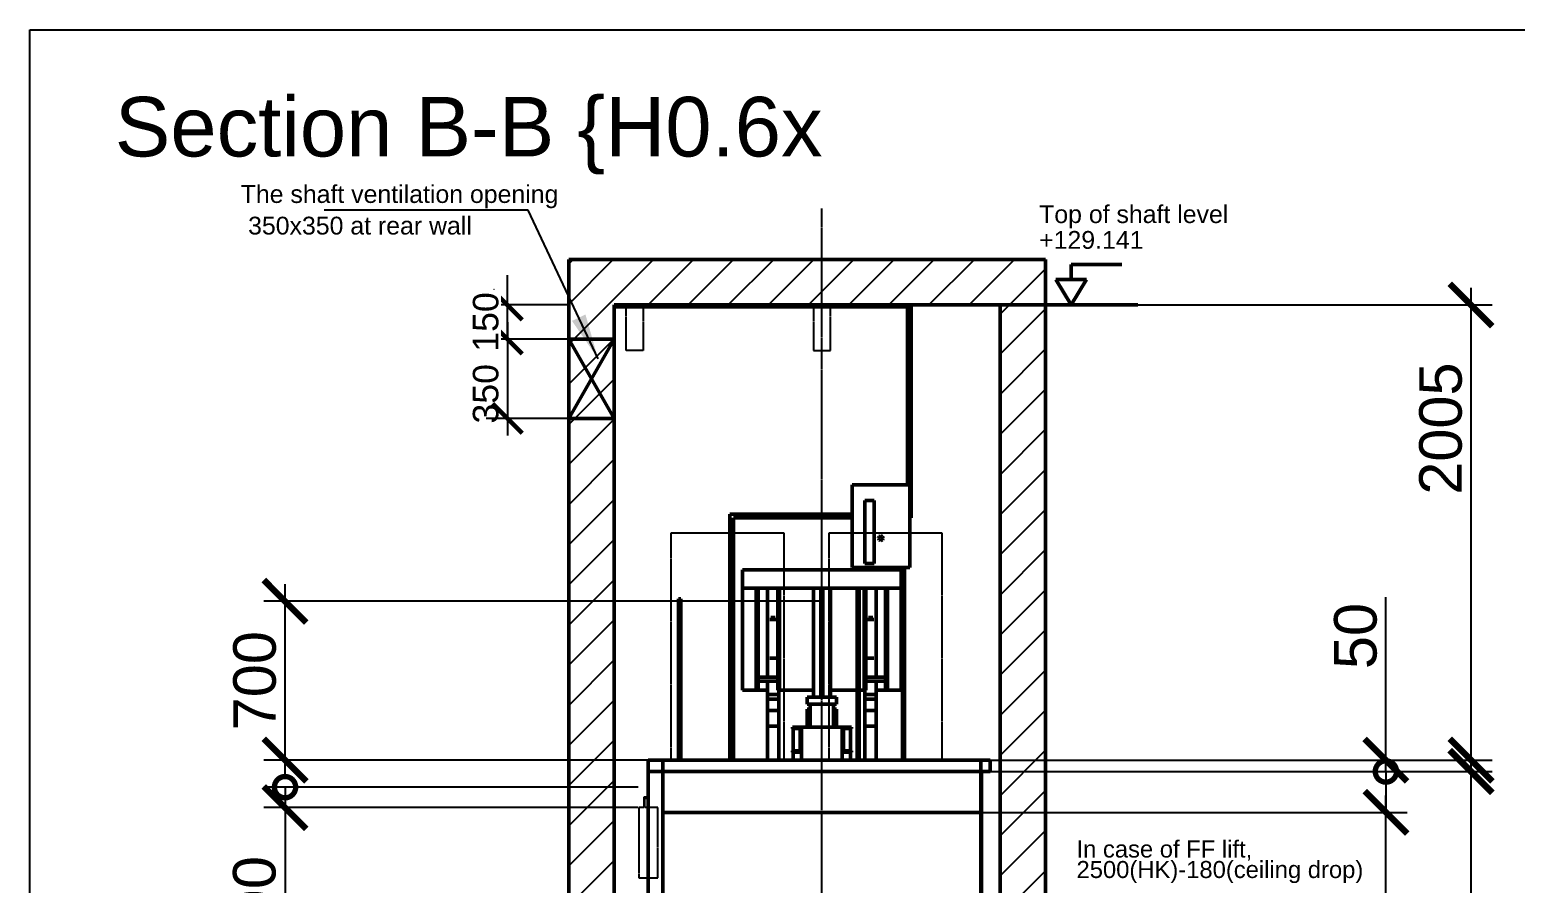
# Model space of a CAD drawing. Header units: millimetres. Extents: x -9546 to 173314, y -46180 to 27253.
# Drawn here: x 62839 to 69384, y 3941 to 7700 of the extents above; entities that cross this region are included whole.
import ezdxf
from ezdxf.enums import TextEntityAlignment as Align

# ---------------------------------------------------------------- set-up
doc = ezdxf.new("R2010")
doc.units = ezdxf.units.MM
doc.linetypes.add('AM_ISO02W050', pattern=[7.5, 6, -1.5])
doc.linetypes.add('AM_ISO08W050', pattern=[18, 12, -1.5, 3, -1.5])
for name, color, linetype, lineweight in [('AM_0', 7, 'Continuous', 50), ('AM_5', 3, 'Continuous', 25), ('AM_8', 1, 'Continuous', 25), ('LDBeams-AM_3', 6, 'AM_ISO02W050', 25), ('LDCar-AM_0', 7, 'Continuous', 50), ('LDCar-AM_3', 6, 'AM_ISO02W050', 25), ('LDCarFrame-AM_0', 7, 'Continuous', 50), ('LDElectricalComponents-AM_0', 7, 'Continuous', 50), ('LDForces-AM_0', 7, 'Continuous', 50), ('LDGovernor-AM_0', 7, 'Continuous', 50), ('LDGuides-AM_0', 7, 'Continuous', 50), ('LDRefugeSpace-AM_3', 6, 'AM_ISO02W050', 25), ('LDShaft-AM_0', 7, 'Continuous', 50), ('LDShaft-AM_5', 3, 'Continuous', 25), ('LDShaft-AM_7', 4, 'AM_ISO08W050', 25)]:
    doc.layers.add(name, color=color, linetype=linetype, lineweight=lineweight)
doc.layers.add('AM_VIEWS', color=1, linetype='Continuous', lineweight=25, plot=False)
doc.styles.add('LD', font='ARIALUNI.ttf')
doc.dimstyles.new('LIFT', dxfattribs={"dimtxt": 2.5, "dimasz": 2.5, "dimexe": 1.25, "dimexo": 0, "dimgap": 0.5, "dimtad": 1, "dimdec": 0, "dimzin": 1, "dimdsep": 46, "dimtxsty": 'LD', "dimblk": 'ARCHTICK', "dimcen": 0, "dimdle": 1, "dimclrd": 3, "dimclre": 3, "dimclrt": 4, "dimadec": 0, "dimazin": 0, "dimtp": 0.1, "dimtm": 0.1, "dimtfac": 0.71, "dimtdec": 0, "dimtix": 1, "dimtmove": 0, "dimatfit": 3, "dimfxl": 1, "dimtolj": 1, "dimarcsym": 0})
doc.dimstyles.new('LIFT$0', dxfattribs={"dimtxt": 2.5, "dimasz": 2.5, "dimexe": 1.25, "dimexo": 0, "dimgap": 0.5, "dimtad": 1, "dimdec": 0, "dimzin": 1, "dimdsep": 46, "dimtxsty": 'LD', "dimblk1": 'ARCHTICK', "dimblk2": 'ARCHTICK', "dimsah": 1, "dimcen": 0, "dimdle": 1, "dimclrd": 3, "dimclre": 3, "dimclrt": 4, "dimadec": 0, "dimazin": 0, "dimtp": 0.1, "dimtm": 0.1, "dimtfac": 0.71, "dimtdec": 0, "dimtix": 1, "dimtmove": 0, "dimatfit": 3, "dimfxl": 1, "dimtolj": 1, "dimarcsym": 0})

# ---------------------------------------------------------------- blocks, each defined once
blk = doc.blocks.new('LD_20260611094835_0000042B')
at = {"layer": 'AM_8'}
for p, q in [((-200, 24018.4), (172.6, 24391)), ((-200, 24195.2), (-4.2, 24391)), ((-200, 24372), (-181, 24391)), ((149.4, 24191), (349.4, 24391)), ((326.1, 24191), (526.1, 24391)), ((502.9, 24191), (702.9, 24391)), ((679.7, 24191), (879.7, 24391)), ((856.5, 24191), (1056.5, 24391)), ((1033.3, 24191), (1233.3, 24391)), ((1210, 24191), (1410, 24391)), ((1386.8, 24191), (1586.8, 24391)), ((1563.6, 24191), (1763.6, 24391)), ((1700, 24150.6), (1900, 24350.6)), ((1700, 23973.9), (1900, 24173.9)), ((-200, 23841.6), (0, 24041.6)), ((1700, 23797.1), (1900, 23997.1)), ((-200, 23664.9), (0, 23864.9)), ((1700, 23620.3), (1900, 23820.3)), ((-200, 23488.1), (0, 23688.1)), ((1700, 23443.5), (1900, 23643.5)), ((-200, 23311.3), (0, 23511.3)), ((1700, 23266.8), (1900, 23466.8)), ((-200, 23134.5), (0, 23334.5)), ((1700, 23090), (1900, 23290)), ((-200, 22957.7), (0, 23157.7)), ((1700, 22913.2), (1900, 23113.2)), ((-200, 22781), (0, 22981)), ((1700, 22736.4), (1900, 22936.4)), ((-200, 22604.2), (0, 22804.2)), ((1700, 22559.7), (1900, 22759.7)), ((-200, 22427.4), (0, 22627.4)), ((1700, 22382.9), (1900, 22582.9)), ((-200, 22250.6), (0, 22450.6)), ((1700, 22206.1), (1900, 22406.1)), ((-200, 22073.9), (0, 22273.9)), ((1700, 22029.3), (1900, 22229.3)), ((-200, 21897.1), (0, 22097.1)), ((1700, 21852.5), (1900, 22052.5)), ((-200, 21720.3), (0, 21920.3)), ((1700, 21675.8), (1900, 21875.8)), ((-153.5, 21590), (0, 21743.5)), ((1700, 21499), (1900, 21699)), ((1700, 21322.2), (1900, 21522.2)), ((1700, 21145.4), (1900, 21345.4)), ((1700, 20968.7), (1900, 21168.7)), ((1700, 20791.9), (1900, 20991.9)), ((1700, 20615.1), (1900, 20815.1)), ((1700, 20438.3), (1900, 20638.3)), ((1700, 20261.6), (1900, 20461.6)), ((1700, 20084.8), (1900, 20284.8)), ((1700, 19908), (1900, 20108)), ((1700, 19731.2), (1900, 19931.2)), ((1700, 19554.4), (1900, 19754.4)), ((1700, 19377.7), (1900, 19577.7)), ((1700, 19200.9), (1900, 19400.9)), ((-700, 19275.8), (-675.8, 19300)), ((-699, 19100), (-499, 19300)), ((-522.2, 19100), (-322.2, 19300)), ((-345.4, 19100), (-145.4, 19300)), ((-200, 19068.7), (0, 19268.7)), ((1700, 19024.1), (1900, 19224.1)), ((-200, 18891.9), (0, 19091.9)), ((1700, 18847.3), (1900, 19047.3)), ((-145.1, 18770), (0, 18915.1)), ((1799.4, 18770), (1900, 18870.6))]:
    blk.add_line(p, q, dxfattribs=at)
blk = doc.blocks.new('LD_20260611094835_0000042C')
at = {"layer": 'LDShaft-AM_0'}
for p, q in [((-80, 24391), (-200, 24391)), ((-200, 24391), (-200, 21590)), ((0, 24391), (-80, 24391)), ((1900, 24391), (0, 24391)), ((1900, 18770), (1900, 24391)), ((0, 21590), (0, 24191)), ((0, 24191), (1700, 24191)), ((1700, 24191), (1700, 18770)), ((-200, 21590), (-200, 21237.5)), ((-200, 21590), (-80, 21590)), ((-80, 21590), (0, 21590)), ((0, 21560), (0, 21590)), ((-200, 21237.5), (-200, 21212.5)), ((-200, 21237.5), (-25, 21237.5)), ((-200, 21212.5), (-200, 19370)), ((-25, 21212.5), (-200, 21212.5)), ((-200, 19300), (-700, 19300)), ((-700, 19300), (-700, 19100)), ((-80, 19300), (-200, 19300)), ((0, 19300), (-80, 19300)), ((0, 18770), (0, 19300)), ((-700, 19100), (-200, 19100)), ((-200, 19100), (-200, 18770)), ((-200, 18770), (-80, 18770)), ((-80, 18770), (0, 18770)), ((1700, 18770), (1900, 18770))]:
    blk.add_line(p, q, dxfattribs=at)
blk = doc.blocks.new('LD_20260611094835_00000430')
at = {"layer": 'LDForces-AM_0'}
for p, q in [((350, 72), (-350, 72)), ((-350, 72), (-350, 0)), ((350, 0), (350, 72)), ((-350, 0), (-350, -8)), ((350, -8), (350, 0)), ((-289, -8), (-350, -8)), ((-350, -8), (-350, -457)), ((-350, -8), (350, -8)), ((-289, -8), (-289, -457)), ((-281, -457), (-281, -8)), ((-240, -8), (-281, -8)), ((-194, -8), (-194, -457)), ((-186, -457), (-186, -8)), ((-37.5, -8), (-186, -8)), ((156, -8), (37.5, -8)), ((186, -8), (164, -8)), ((186, -8), (186, -457)), ((194, -457), (194, -8)), ((281, -8), (240, -8)), ((281, -8), (281, -457)), ((289, -457), (289, -8)), ((350, -8), (289, -8)), ((350, -457), (350, -8)), ((-228.9, -147), (-229.7, -147)), ((-225.6, -147), (-228.9, -147)), ((-220.7, -147), (-225.6, -147)), ((-224.2, -137), (-224.8, -137)), ((-222.1, -137), (-224.2, -137)), ((-218.8, -137), (-222.1, -137)), ((-215, -147), (-220.7, -147)), ((-215, -137), (-218.8, -137)), ((-211.2, -137), (-215, -137)), ((-209.3, -147), (-215, -147)), ((-207.9, -137), (-211.2, -137)), ((-204.4, -147), (-209.3, -147)), ((-205.8, -137), (-207.9, -137)), ((-205.2, -137), (-205.8, -137)), ((-201.1, -147), (-204.4, -147)), ((-200.3, -147), (-201.1, -147)), ((201.1, -147), (200.3, -147)), ((204.4, -147), (201.1, -147)), ((209.3, -147), (204.4, -147)), ((205.8, -137), (205.2, -137)), ((207.9, -137), (205.8, -137)), ((211.2, -137), (207.9, -137)), ((215, -147), (209.3, -147)), ((215, -137), (211.2, -137)), ((218.8, -137), (215, -137)), ((220.7, -147), (215, -147)), ((222.1, -137), (218.8, -137)), ((225.6, -147), (220.7, -147)), ((224.2, -137), (222.1, -137)), ((224.8, -137), (224.2, -137)), ((228.9, -147), (225.6, -147)), ((229.7, -147), (228.9, -147)), ((-229.4, -317), (-228.9, -317)), ((-228.9, -317), (-225.6, -317)), ((-225.6, -317), (-220.7, -317)), ((-220.7, -317), (-215, -317)), ((-215, -317), (-209.3, -317)), ((-209.3, -317), (-204.4, -317)), ((-204.4, -317), (-201.1, -317)), ((-201.1, -317), (-200.6, -317)), ((200.6, -317), (201.1, -317)), ((201.1, -317), (204.4, -317)), ((204.4, -317), (209.3, -317)), ((209.3, -317), (215, -317)), ((215, -317), (220.7, -317)), ((220.7, -317), (225.6, -317)), ((225.6, -317), (228.9, -317)), ((228.9, -317), (229.4, -317)), ((-350, -457), (-289, -457)), ((-289, -457), (-281, -457)), ((-187.5, -400.5), (-282.5, -400.5)), ((-282.5, -400.5), (-282.5, -417.5)), ((-282.5, -417.5), (-187.5, -417.5)), ((-281, -457), (-240, -457)), ((-194, -457), (-186, -457)), ((-187.5, -417.5), (-187.5, -400.5)), ((-186, -457), (-37.5, -457)), ((37.5, -457), (156, -457)), ((164, -457), (186, -457)), ((186, -457), (194, -457)), ((282.5, -400.5), (187.5, -400.5)), ((187.5, -400.5), (187.5, -417.5)), ((187.5, -417.5), (282.5, -417.5)), ((240, -457), (281, -457)), ((281, -457), (289, -457)), ((282.5, -417.5), (282.5, -400.5)), ((289, -457), (350, -457)), ((-190, -477), (-240, -477)), ((-240, -477), (-240, -497)), ((-190, -497), (-240, -497)), ((-240, -497), (-240, -547)), ((-240, -497), (-190, -497)), ((-223.9, -477), (-222.1, -477)), ((-222.1, -477), (-218.8, -477)), ((-218.8, -477), (-215, -477)), ((-215, -477), (-211.2, -477)), ((-211.2, -477), (-207.9, -477)), ((-207.9, -477), (-206.1, -477)), ((-190, -497), (-190, -477)), ((-190, -547), (-190, -497)), ((240, -477), (190, -477)), ((190, -477), (190, -497)), ((190, -497), (240, -497)), ((240, -497), (190, -497)), ((190, -497), (190, -547)), ((206.1, -477), (207.9, -477)), ((207.9, -477), (211.2, -477)), ((211.2, -477), (215, -477)), ((215, -477), (218.8, -477)), ((218.8, -477), (222.1, -477)), ((222.1, -477), (223.9, -477)), ((240, -497), (240, -477)), ((240, -547), (240, -497)), ((-190, -547), (-240, -547)), ((-240, -547), (-240, -617)), ((-240, -547), (-190, -547)), ((-190, -617), (-190, -547)), ((240, -547), (190, -547)), ((190, -547), (190, -617)), ((190, -547), (240, -547)), ((240, -617), (240, -547)), ((-240, -617), (-190, -617)), ((190, -617), (240, -617))]:
    blk.add_line(p, q, dxfattribs=at)
blk = doc.blocks.new('LD_20260611094835_00000437')
at = {"layer": 'AM_0'}
for p, q in [((-621, 22296), (-631, 22296)), ((-631, 22296), (-631, 21586)), ((-621, 21586), (-621, 22296)), ((-631, 18907), (-631, 18170)), ((-621, 18170), (-621, 18907))]:
    blk.add_line(p, q, dxfattribs=at)
blk = doc.blocks.new('LD_20260611094835_00000438')
at = {"layer": 'LDShaft-AM_7'}
blk.add_line((0, -1091), (0, 4980), dxfattribs=at)
blk = doc.blocks.new('LD_20260611094835_0000043A')
at = {"layer": 'LDElectricalComponents-AM_0'}
for p, q in [((384, 23791), (-909, 23791)), ((-909, 23783), (384, 23783)), ((400, 23791), (384, 23791)), ((384, 23783), (384, 22999)), ((384, 23783), (400, 23783)), ((400, 23783), (400, 23791)), ((400, 22870), (400, 23783)), ((139, 22870), (-400, 22870)), ((-400, 22870), (-400, 22854)), ((-400, 22854), (-400, 21786)), ((-384, 22854), (139, 22854)), ((-384, 21786), (-384, 22854)), ((393, 22854), (400, 22854)), ((400, 22854), (400, 22870)), ((-400, 19107), (-400, 18370)), ((-384, 18370), (-384, 19107))]:
    blk.add_line(p, q, dxfattribs=at)
blk = doc.blocks.new('LD_20260611094835_0000043B')
at = {"layer": 'LDCar-AM_0'}
for p, q in [((-765.5, 2500), (-765.5, 4)), ((-700, 2500), (-765.5, 2500)), ((700, 2550), (-700, 2550)), ((-700, 2550), (-700, 2500)), ((700, 2500), (-700, 2500)), ((-700, 4), (-700, 2500)), ((-700, 2500), (700, 2500)), ((700, 2500), (700, 2550)), ((700, 2401), (700, 2500)), ((703, 2500), (700, 2500)), ((700, 2500), (700, 4)), ((703, 4), (703, 2500)), ((700, 4), (700, 2399)), ((-701.5, 4), (-766.5, 4)), ((-766.5, 4), (-766.5, 0)), ((-766.5, 0), (-701.5, 0)), ((-765.5, 4), (-700, 4)), ((700, 4), (-701.5, 4)), ((-701.5, 0), (701.5, 0)), ((-700, 4), (700, 4)), ((701.5, 4), (703, 4)), ((701.5, 0), (701.5, 4))]:
    blk.add_line(p, q, dxfattribs=at)
blk = doc.blocks.new('LD_20260611094835_0000043C')
at = {"layer": 'LDForces-AM_0'}
for p, q in [((675, 22944), (675, 22551.5)), ((1155, 22551.5), (1155, 22944)), ((675, 22534.5), (675, 22475)), ((1155, 22475), (1155, 22534.5)), ((725, 22475), (725, 22495)), ((1105, 22495), (1105, 22475)), ((675, 22335), (675, 22186)), ((725, 22186), (725, 22335)), ((1105, 22335), (1105, 22186)), ((1155, 22186), (1155, 22335)), ((675, 19507), (675, 19388)), ((725, 19388), (725, 19507)), ((1105, 19507), (1105, 19388)), ((1155, 19388), (1155, 19507)), ((677.5, 19217.5), (675, 19215.5)), ((675, 19215.5), (675, 19213)), ((675, 19213), (725, 19213)), ((680, 19215.5), (677.5, 19217.5)), ((682.5, 19217.5), (680, 19215.5)), ((685, 19215.5), (682.5, 19217.5)), ((687.5, 19217.5), (685, 19215.5)), ((690, 19215.5), (687.5, 19217.5)), ((692.5, 19217.5), (690, 19215.5)), ((695, 19215.5), (692.5, 19217.5)), ((697.5, 19217.5), (695, 19215.5)), ((700, 19215.5), (697.5, 19217.5)), ((702.5, 19217.5), (700, 19215.5)), ((705, 19215.5), (702.5, 19217.5)), ((707.5, 19217.5), (705, 19215.5)), ((710, 19215.5), (707.5, 19217.5)), ((712.5, 19217.5), (710, 19215.5)), ((715, 19215.5), (712.5, 19217.5)), ((717.5, 19217.5), (715, 19215.5)), ((720, 19215.5), (717.5, 19217.5)), ((722.5, 19217.5), (720, 19215.5)), ((725, 19215.5), (722.5, 19217.5)), ((725, 19213), (725, 19215.5)), ((1107.5, 19217.5), (1105, 19215.5)), ((1105, 19215.5), (1105, 19213)), ((1105, 19213), (1155, 19213)), ((1110, 19215.5), (1107.5, 19217.5)), ((1112.5, 19217.5), (1110, 19215.5)), ((1115, 19215.5), (1112.5, 19217.5)), ((1117.5, 19217.5), (1115, 19215.5)), ((1120, 19215.5), (1117.5, 19217.5)), ((1122.5, 19217.5), (1120, 19215.5)), ((1125, 19215.5), (1122.5, 19217.5)), ((1127.5, 19217.5), (1125, 19215.5)), ((1130, 19215.5), (1127.5, 19217.5)), ((1132.5, 19217.5), (1130, 19215.5)), ((1135, 19215.5), (1132.5, 19217.5)), ((1137.5, 19217.5), (1135, 19215.5)), ((1140, 19215.5), (1137.5, 19217.5)), ((1142.5, 19217.5), (1140, 19215.5)), ((1145, 19215.5), (1142.5, 19217.5)), ((1147.5, 19217.5), (1145, 19215.5)), ((1150, 19215.5), (1147.5, 19217.5)), ((1152.5, 19217.5), (1150, 19215.5)), ((1155, 19215.5), (1152.5, 19217.5)), ((1155, 19213), (1155, 19215.5))]:
    blk.add_line(p, q, dxfattribs=at)
blk = doc.blocks.new('LD_20260611094835_0000043D')
at = {"layer": 'LDCarFrame-AM_0'}
for p, q in [((-90, 2824), (-130, 2824)), ((-130, 2824), (-130, 2818)), ((-130, 2818), (-96, 2818)), ((-126, 2818), (-126, 2720)), ((-96, 2818), (-96, 2720)), ((-50, 2824), (-90, 2824)), ((-90, 2824), (-90, 2679)), ((-90, 2714), (-90, 2824)), ((50, 2824), (-50, 2824)), ((90, 2824), (50, 2824)), ((90, 2679), (90, 2824)), ((90, 2824), (90, 2714)), ((130, 2824), (90, 2824)), ((96, 2720), (96, 2818)), ((96, 2818), (130, 2818)), ((126, 2720), (126, 2818)), ((130, 2818), (130, 2824)), ((-96, 2720), (-130, 2720)), ((-130, 2720), (-130, 2714)), ((-130, 2714), (-90, 2714)), ((-126, 2714), (-126, 2679)), ((-90, 2679), (-90, 2714)), ((90, 2714), (90, 2679)), ((90, 2714), (130, 2714)), ((130, 2720), (96, 2720)), ((126, 2679), (126, 2714)), ((130, 2714), (130, 2720)), ((-126, 0), (-126, -197)), ((-90, 0), (-90, -197)), ((-90, -197), (-90, 0)), ((90, -197), (90, 0)), ((90, 0), (90, -197)), ((126, -197), (126, 0)), ((-50, -197), (-50, -162)), ((-50, -162), (50, -162)), ((50, -162), (50, -197)), ((200, -197), (-200, -197)), ((-200, -197), (-200, -217)), ((-200, -217), (200, -217)), ((-126, -217), (-126, -287)), ((-90, -217), (-90, -287)), ((-90, -287), (-90, -217)), ((-50, -287), (-50, -217)), ((50, -217), (50, -287)), ((90, -287), (90, -217)), ((90, -217), (90, -287)), ((126, -287), (126, -217)), ((200, -217), (200, -197)), ((140, -287), (-140, -287)), ((-140, -287), (-140, -302)), ((-140, -302), (140, -302)), ((-120, -302), (-130, -302)), ((-130, -302), (-130, -489)), ((-120, -479), (-120, -302)), ((130, -302), (120, -302)), ((120, -302), (120, -479)), ((130, -489), (130, -302)), ((140, -302), (140, -287)), ((-130, -489), (130, -489)), ((120, -479), (-120, -479))]:
    blk.add_line(p, q, dxfattribs=at)
blk = doc.blocks.new('LD_20260611094835_00000441')
at = {"layer": 'LDCarFrame-AM_0'}
for p, q in [((65, 132), (-65, 132)), ((-65, 132), (-65, 102)), ((65, 102), (65, 132)), ((-65, 102), (65, 102)), ((-60, 80), (-65, 80)), ((-65, 80), (-65, 0)), ((-52, 80), (-60, 80)), ((-60, 80), (-60, 0)), ((-60, 0), (-60, 80)), ((-52, 102), (-52, 0)), ((52, 102), (-52, 102)), ((52, 0), (52, 102)), ((60, 80), (52, 80)), ((60, 0), (60, 80)), ((60, 80), (60, 0)), ((65, 80), (60, 80)), ((65, 0), (65, 80)), ((-65, 0), (-60, 0)), ((-60, 0), (-52, 0)), ((-52, 0), (52, 0)), ((52, 0), (60, 0)), ((60, 0), (65, 0))]:
    blk.add_line(p, q, dxfattribs=at)
blk = doc.blocks.new('LD_20260611094835_00000442')
at = {"layer": 'LDGovernor-AM_0'}
for p, q in [((-127, 235), (-127, -130)), ((127, 235), (-127, 235)), ((127, -130), (127, 235)), ((-30, 166), (-70, 166)), ((-70, 166), (-70, -112)), ((-30, -112), (-30, 166)), ((-9.2, 3.8), (-10, 0)), ((-10, 0), (-9.2, -3.8)), ((-7.1, 7.1), (-9.2, 3.8)), ((-3.8, 9.2), (-7.1, 7.1)), ((0, 10), (-3.8, 9.2)), ((3.8, 9.2), (0, 10)), ((7.1, 7.1), (3.8, 9.2)), ((9.2, 3.8), (7.1, 7.1)), ((10, 0), (9.2, 3.8)), ((9.2, -3.8), (10, 0)), ((-9.2, -3.8), (-7.1, -7.1)), ((-7.1, -7.1), (-3.8, -9.2)), ((-3.8, -9.2), (0, -10)), ((0, -10), (3.8, -9.2)), ((3.8, -9.2), (7.1, -7.1)), ((7.1, -7.1), (9.2, -3.8)), ((-127, -130), (127, -130)), ((-70, -112), (-30, -112)), ((70, -130), (-50, -130)), ((-50, -130), (-50, -138)), ((70, -138), (70, -130)), ((-50, -138), (70, -138))]:
    blk.add_line(p, q, dxfattribs=at)
blk = doc.blocks.new('LD_20260611094835_00000443')
at = {"layer": 'LDForces-AM_0'}
for p, q in [((1071, 23034), (1071, 23024)), ((1071.3, 23034), (1071.3, 23024)), ((1071.3, 23024), (1071.3, 23034)), ((1072.2, 23034), (1072.2, 23024)), ((1072.2, 23024), (1072.2, 23034)), ((1073.5, 23034), (1073.5, 23024)), ((1073.5, 23024), (1073.5, 23034)), ((1075, 23034), (1075, 23024)), ((1075, 23024), (1075, 23034)), ((1076.5, 23034), (1076.5, 23024)), ((1076.5, 23024), (1076.5, 23034)), ((1077.8, 23034), (1077.8, 23024)), ((1077.8, 23024), (1077.8, 23034)), ((1078.7, 23034), (1078.7, 23024)), ((1078.7, 23024), (1078.7, 23034)), ((1079, 23024), (1079, 23034)), ((1271, 23034), (1271, 22186)), ((1271.3, 23034), (1271.3, 22186)), ((1271.3, 22186), (1271.3, 23034)), ((1272.2, 23034), (1272.2, 22186)), ((1272.2, 22186), (1272.2, 23034)), ((1273.5, 23034), (1273.5, 22186)), ((1273.5, 22186), (1273.5, 23034)), ((1275, 23034), (1275, 22186)), ((1275, 22186), (1275, 23034)), ((1276.5, 23034), (1276.5, 22186)), ((1276.5, 22186), (1276.5, 23034)), ((1277.8, 23034), (1277.8, 22186)), ((1277.8, 22186), (1277.8, 23034)), ((1278.7, 23034), (1278.7, 22186)), ((1278.7, 22186), (1278.7, 23034)), ((1279, 22186), (1279, 23034)), ((1071, 22944), (1071, 22186)), ((1071.3, 22944), (1071.3, 22186)), ((1071.3, 22186), (1071.3, 22944)), ((1072.2, 22944), (1072.2, 22186)), ((1072.2, 22186), (1072.2, 22944)), ((1073.5, 22944), (1073.5, 22186)), ((1073.5, 22186), (1073.5, 22944)), ((1075, 22944), (1075, 22186)), ((1075, 22186), (1075, 22944)), ((1076.5, 22944), (1076.5, 22186)), ((1076.5, 22186), (1076.5, 22944)), ((1077.8, 22944), (1077.8, 22186)), ((1077.8, 22186), (1077.8, 22944)), ((1078.7, 22944), (1078.7, 22186)), ((1078.7, 22186), (1078.7, 22944)), ((1079, 22186), (1079, 22944)), ((1071, 19507), (1071, 19310)), ((1071.3, 19507), (1071.3, 19310)), ((1071.3, 19310), (1071.3, 19507)), ((1072.2, 19507), (1072.2, 19310)), ((1072.2, 19310), (1072.2, 19507)), ((1073.5, 19507), (1073.5, 19310)), ((1073.5, 19310), (1073.5, 19507)), ((1075, 19507), (1075, 19310)), ((1075, 19310), (1075, 19507)), ((1076.5, 19507), (1076.5, 19310)), ((1076.5, 19310), (1076.5, 19507)), ((1077.8, 19507), (1077.8, 19310)), ((1077.8, 19310), (1077.8, 19507)), ((1078.7, 19507), (1078.7, 19310)), ((1078.7, 19310), (1078.7, 19507)), ((1079, 19310), (1079, 19507)), ((1271, 19507), (1271, 18770)), ((1271.3, 19507), (1271.3, 18770)), ((1271.3, 18770), (1271.3, 19507)), ((1272.2, 19507), (1272.2, 18770)), ((1272.2, 18770), (1272.2, 19507)), ((1273.5, 19507), (1273.5, 18770)), ((1273.5, 18770), (1273.5, 19507)), ((1275, 19507), (1275, 18770)), ((1275, 18770), (1275, 19507)), ((1276.5, 19507), (1276.5, 18770)), ((1276.5, 18770), (1276.5, 19507)), ((1277.8, 19507), (1277.8, 18770)), ((1277.8, 18770), (1277.8, 19507)), ((1278.7, 19507), (1278.7, 18770)), ((1278.7, 18770), (1278.7, 19507)), ((1279, 18770), (1279, 19507)), ((1071, 19290), (1071, 18770)), ((1071.3, 19290), (1071.3, 18770)), ((1071.3, 18770), (1071.3, 19290)), ((1072.2, 19290), (1072.2, 18770)), ((1072.2, 18770), (1072.2, 19290)), ((1073.5, 19290), (1073.5, 18770)), ((1073.5, 18770), (1073.5, 19290)), ((1075, 19290), (1075, 18770)), ((1075, 18770), (1075, 19290)), ((1076.5, 19290), (1076.5, 18770)), ((1076.5, 18770), (1076.5, 19290)), ((1077.8, 19290), (1077.8, 18770)), ((1077.8, 18770), (1077.8, 19290)), ((1078.7, 19290), (1078.7, 18770)), ((1078.7, 18770), (1078.7, 19290)), ((1079, 18770), (1079, 19290))]:
    blk.add_line(p, q, dxfattribs=at)
blk = doc.blocks.new('LD_20260611094835_00000444')
at = {"layer": 'LDBeams-AM_3'}
for p, q in [((-34.6, 200), (-37.5, 200)), ((-37.5, 200), (-37.5, 0)), ((-26.5, 200), (-34.6, 200)), ((-14.4, 200), (-26.5, 200)), ((0, 200), (-14.4, 200)), ((14.4, 200), (0, 200)), ((26.5, 200), (14.4, 200)), ((34.6, 200), (26.5, 200)), ((37.5, 200), (34.6, 200)), ((37.5, 0), (37.5, 200)), ((-37.5, 0), (-34.6, 0)), ((-34.6, 0), (-26.5, 0)), ((-26.5, 0), (-14.4, 0)), ((-14.4, 0), (0, 0)), ((0, 0), (14.4, 0)), ((14.4, 0), (26.5, 0)), ((26.5, 0), (34.6, 0)), ((34.6, 0), (37.5, 0))]:
    blk.add_line(p, q, dxfattribs=at)
blk = doc.blocks.new('LD_20260611094835_00000448')
at = {"layer": 'LDBeams-AM_3'}
for p, q in [((-34.6, 200), (-37.5, 200)), ((-37.5, 200), (-37.5, 0)), ((-26.5, 200), (-34.6, 200)), ((-14.4, 200), (-26.5, 200)), ((0, 200), (-14.4, 200)), ((14.4, 200), (0, 200)), ((26.5, 200), (14.4, 200)), ((34.6, 200), (26.5, 200)), ((37.5, 200), (34.6, 200)), ((37.5, 0), (37.5, 200)), ((-37.5, 0), (-34.6, 0)), ((-34.6, 0), (-26.5, 0)), ((-26.5, 0), (-14.4, 0)), ((-14.4, 0), (0, 0)), ((0, 0), (14.4, 0)), ((14.4, 0), (26.5, 0)), ((26.5, 0), (34.6, 0)), ((34.6, 0), (37.5, 0))]:
    blk.add_line(p, q, dxfattribs=at)
blk = doc.blocks.new('LD_20260611094835_00000449')
at = {"layer": 'LDGuides-AM_0'}
for p, q in [((-37.5, 528), (-37.5, 47)), ((-5, 528), (-5, 47)), ((-5, 47), (-5, 528)), ((5, 47), (5, 528)), ((5, 528), (5, 47)), ((37.5, 47), (37.5, 528))]:
    blk.add_line(p, q, dxfattribs=at)
blk = doc.blocks.new('LD_20260611094836_00000001')
at = {"layer": 'LDCarFrame-AM_0'}
for p, q in [((741, 2679), (-765, 2679)), ((-765, 2679), (-765, 2629)), ((-765, 2629), (741, 2629)), ((741, 2629), (741, 2679)), ((-700, 2530), (-700, 2528)), ((700, 2528), (700, 2530)), ((741, 129), (-765, 129)), ((-765, 129), (-765, 95)), ((-765, 95), (-765, 15)), ((741, 95), (741, 129)), ((741, 15), (741, 95)), ((-765, 15), (-765, 0)), ((-765, 0), (741, 0)), ((741, 0), (741, 15))]:
    blk.add_line(p, q, dxfattribs=at)
blk = doc.blocks.new('LD_20260611094836_00000002')
at = {"layer": 'LDRefugeSpace-AM_3'}
for p, q in [((250, 500), (-250, 500)), ((-250, 500), (-250, -500)), ((250, -500), (250, 500)), ((-250, -500), (250, -500))]:
    blk.add_line(p, q, dxfattribs=at)
blk = doc.blocks.new('LD_20260611094836_00000003')
at = {"layer": 'LDRefugeSpace-AM_3'}
for p, q in [((250, 500), (-250, 500)), ((-250, 500), (-250, -500)), ((250, -500), (250, 500)), ((-250, -500), (250, -500))]:
    blk.add_line(p, q, dxfattribs=at)
blk = doc.blocks.new('LD_20260611094836_00000005')
at = {"layer": 'LDCar-AM_3'}
for p, q in [((25.5, 2386.3), (25.5, 2341)), ((45.5, 2386.3), (25.5, 2386.3)), ((29.5, 2341), (29.5, 2382.3)), ((29.5, 2382.3), (45.5, 2382.3)), ((45.5, 2382.3), (45.5, 2386.3)), ((25.5, 2341), (4, 2341)), ((4, 2341), (4, 2031)), ((87.4, 2341), (29.5, 2341)), ((87.4, 2031), (87.4, 2341)), ((4, 2031), (87.4, 2031))]:
    blk.add_line(p, q, dxfattribs=at)
blk = doc.blocks.new('_DotSmall')
at = {"color": 0, "linetype": 'ByBlock', "const_width": 0.5}
blk.add_lwpolyline([(-0.0625, 0, 1), (0.0625, 0, 1)], format="xyb", close=True, dxfattribs=at)
blk = doc.blocks.new('_ArchTick')
at = {"color": 0, "linetype": 'ByBlock', "const_width": 0.15}
blk.add_lwpolyline([(-0.5, -0.5), (0.5, 0.5)], dxfattribs=at)
blk = doc.blocks.new('*D3374')
at = {"layer": 'AM_5', "color": 3, "lineweight": -2, "transparency": 16777216}
for p, q in [((65518.8, 4363.9), (63870.1, 4363.9)), ((63963.8, 4363.9), (63963.8, 4198.9)), ((65518.8, 4273.9), (63870.1, 4273.9)), ((63963.8, 4273.9), (63963.8, 3066.5))]:
    blk.add_line(p, q, dxfattribs=at)
at = {"layer": 'Defpoints', "color": 0, "transparency": 16777216}
for p in [(63963.8, 4363.9), (65518.8, 4363.9), (65518.8, 4273.9)]:
    blk.add_point(p, dxfattribs=at)
at = {"layer": 'AM_5', "color": 3, "lineweight": -2, "transparency": 16777216, "xscale": 187.5, "yscale": 187.5, "zscale": 187.5}
for name, p, rotation in [('_DotSmall', (63963.8, 4363.9), 90), ('_ArchTick', (63963.8, 4273.9), 270)]:
    blk.add_blockref(name, p, dxfattribs=dict(at, rotation=rotation))
at = {"layer": 'AM_5', "color": 4, "transparency": 16777216, "insert": (63829.4, 3576.4), "char_height": 187.5, "attachment_point": 5, "rotation": 90, "style": 'LD'}
blk.add_mtext('\\A1;SKS=90', dxfattribs=at)
blk = doc.blocks.new('*D3376')
at = {"layer": 'AM_5', "color": 3, "lineweight": -2, "transparency": 16777216}
for p, q in [((63963.8, 4407.9), (63963.8, 5257.9)), ((66328.8, 5182.9), (63870.1, 5182.9)), ((66328.8, 4482.9), (63870.1, 4482.9))]:
    blk.add_line(p, q, dxfattribs=at)
at = {"layer": 'Defpoints', "color": 0, "transparency": 16777216}
for p in [(63963.8, 5182.9), (66328.8, 5182.9), (66328.8, 4482.9)]:
    blk.add_point(p, dxfattribs=at)
at = {"layer": 'AM_5', "color": 3, "lineweight": -2, "transparency": 16777216, "xscale": 187.5, "yscale": 187.5, "zscale": 187.5}
for p, rotation in [((63963.8, 5182.9), 90), ((63963.8, 4482.9), 270)]:
    blk.add_blockref('_ArchTick', p, dxfattribs=dict(at, rotation=rotation))
at = {"layer": 'AM_5', "color": 4, "transparency": 16777216, "insert": (63830.5, 4832.9), "char_height": 187.5, "attachment_point": 5, "rotation": 90, "style": 'LD'}
blk.add_mtext('\\A1;700 ', dxfattribs=at)
blk = doc.blocks.new('*D3378')
at = {"layer": 'Defpoints', "color": 0, "transparency": 16777216}
for p in [(66328.8, 6487.9), (69188.8, 6487.9), (66328.8, 4482.9)]:
    blk.add_point(p, dxfattribs=at)
at = {"layer": 'LDShaft-AM_5', "color": 3, "lineweight": -2, "transparency": 16777216}
for p, q in [((69188.8, 4407.9), (69188.8, 6562.9)), ((66328.8, 6487.9), (69282.6, 6487.9)), ((66328.8, 4482.9), (69282.6, 4482.9))]:
    blk.add_line(p, q, dxfattribs=at)
at = {"layer": 'LDShaft-AM_5', "color": 3, "lineweight": -2, "transparency": 16777216, "xscale": 187.5, "yscale": 187.5, "zscale": 187.5}
for p, rotation in [((69188.8, 6487.9), 90), ((69188.8, 4482.9), 270)]:
    blk.add_blockref('_ArchTick', p, dxfattribs=dict(at, rotation=rotation))
at = {"layer": 'LDShaft-AM_5', "color": 4, "transparency": 16777216, "insert": (69055.5, 5943.3), "char_height": 187.5, "attachment_point": 5, "rotation": 90, "style": 'LD'}
blk.add_mtext('\\A1;2005', dxfattribs=at)
blk = doc.blocks.new('*D3379')
at = {"layer": 'Defpoints', "color": 0, "transparency": 16777216}
for p in [(68720.1, 4482.9), (68813.8, 4482.9), (68720.1, 4432.9)]:
    blk.add_point(p, dxfattribs=at)
at = {"layer": 'LDShaft-AM_5', "color": 3, "lineweight": -2, "transparency": 16777216}
for p, q in [((68813.8, 4482.9), (68813.8, 5201.5)), ((68720.1, 4482.9), (68907.6, 4482.9)), ((68813.8, 4432.9), (68813.8, 4482.9)), ((68720.1, 4432.9), (68907.6, 4432.9)), ((68813.8, 4432.9), (68813.8, 4245.4))]:
    blk.add_line(p, q, dxfattribs=at)
at = {"layer": 'LDShaft-AM_5', "color": 3, "lineweight": -2, "transparency": 16777216, "xscale": 187.5, "yscale": 187.5, "zscale": 187.5}
for name, p, rotation in [('_ArchTick', (68813.8, 4482.9), 270), ('_DotSmall', (68813.8, 4432.9), 90)]:
    blk.add_blockref(name, p, dxfattribs=dict(at, rotation=rotation))
at = {"layer": 'LDShaft-AM_5', "color": 4, "transparency": 16777216, "insert": (68680.5, 5029.7), "char_height": 187.5, "attachment_point": 5, "rotation": 90, "style": 'LD'}
blk.add_mtext('\\A1;50', dxfattribs=at)
blk = doc.blocks.new('*D3380')
at = {"layer": 'Defpoints', "color": 0, "transparency": 16777216}
for p in [(66328.8, 4432.9), (69188.8, 4432.9), (66328.8, 1932.9)]:
    blk.add_point(p, dxfattribs=at)
at = {"layer": 'LDShaft-AM_5', "color": 3, "lineweight": -2, "transparency": 16777216}
for p, q in [((69188.8, 1857.9), (69188.8, 4507.9)), ((66328.8, 4432.9), (69282.6, 4432.9)), ((66328.8, 1932.9), (69282.6, 1932.9))]:
    blk.add_line(p, q, dxfattribs=at)
at = {"layer": 'LDShaft-AM_5', "color": 3, "lineweight": -2, "transparency": 16777216, "xscale": 187.5, "yscale": 187.5, "zscale": 187.5}
for p, rotation in [((69188.8, 4432.9), 90), ((69188.8, 1932.9), 270)]:
    blk.add_blockref('_ArchTick', p, dxfattribs=dict(at, rotation=rotation))
at = {"layer": 'LDShaft-AM_5', "color": 4, "transparency": 16777216, "insert": (69055.5, 3182.9), "char_height": 187.5, "attachment_point": 5, "rotation": 90, "style": 'LD'}
blk.add_mtext('\\A1;HK= 2500', dxfattribs=at)
blk = doc.blocks.new('LD_20260611094835_00000432')
at = {"layer": 'LDBeams-AM_3'}
for p, q in [((-34.6, 200), (-37.5, 200)), ((-37.5, 200), (-37.5, 0)), ((-26.5, 200), (-34.6, 200)), ((-14.4, 200), (-26.5, 200)), ((0, 200), (-14.4, 200)), ((14.4, 200), (0, 200)), ((26.5, 200), (14.4, 200)), ((34.6, 200), (26.5, 200)), ((37.5, 200), (34.6, 200)), ((37.5, 0), (37.5, 200)), ((-37.5, 0), (-34.6, 0)), ((-34.6, 0), (-26.5, 0)), ((-26.5, 0), (-14.4, 0)), ((-14.4, 0), (0, 0)), ((0, 0), (14.4, 0)), ((14.4, 0), (26.5, 0)), ((26.5, 0), (34.6, 0)), ((34.6, 0), (37.5, 0))]:
    blk.add_line(p, q, dxfattribs=at)
blk = doc.blocks.new('*D3387')
at = {"layer": 'AM_5', "color": 3, "lineweight": -2, "transparency": 16777216}
for p, q in [((68813.8, 1857.9), (68813.8, 4327.9)), ((66328.8, 4252.9), (68907.6, 4252.9)), ((66328.8, 1932.9), (68907.6, 1932.9))]:
    blk.add_line(p, q, dxfattribs=at)
at = {"layer": 'Defpoints', "color": 0, "transparency": 16777216}
for p in [(66328.8, 4252.9), (68813.8, 4252.9), (66328.8, 1932.9)]:
    blk.add_point(p, dxfattribs=at)
at = {"layer": 'AM_5', "color": 3, "lineweight": -2, "transparency": 16777216, "xscale": 187.5, "yscale": 187.5, "zscale": 187.5}
for p, rotation in [((68813.8, 4252.9), 90), ((68813.8, 1932.9), 270)]:
    blk.add_blockref('_ArchTick', p, dxfattribs=dict(at, rotation=rotation))
at = {"layer": 'AM_5', "color": 4, "transparency": 16777216, "insert": (68679.4, 3092.9), "char_height": 187.5, "attachment_point": 5, "rotation": 90, "style": 'LD'}
blk.add_mtext('\\A1;HKC= 2320', dxfattribs=at)
blk = doc.blocks.new('*D3388')
at = {"layer": 'Defpoints', "color": 0, "transparency": 16777216}
for p in [(65213.8, 6337.9), (64943.1, 5987.9), (65213.8, 5987.9)]:
    blk.add_point(p, dxfattribs=at)
at = {"layer": 'LDShaft-AM_5', "color": 3, "lineweight": -2, "transparency": 16777216}
for p, q in [((64943.1, 6412.9), (64943.1, 5912.9)), ((65213.8, 6337.9), (64849.3, 6337.9)), ((65213.8, 5987.9), (64849.3, 5987.9))]:
    blk.add_line(p, q, dxfattribs=at)
at = {"layer": 'LDShaft-AM_5', "color": 3, "lineweight": -2, "transparency": 16777216, "xscale": 131.25, "yscale": 131.25, "zscale": 131.25}
for p, rotation in [((64943.1, 6337.9), 90), ((64943.1, 5987.9), 270)]:
    blk.add_blockref('_ArchTick', p, dxfattribs=dict(at, rotation=rotation))
at = {"layer": 'LDShaft-AM_5', "color": 4, "transparency": 16777216, "insert": (64848.1, 6096.6), "char_height": 112.5, "attachment_point": 5, "rotation": 90, "style": 'LD'}
blk.add_mtext('\\A1;350', dxfattribs=at)
blk = doc.blocks.new('LD_ENTRY_FLOOR_L')
for p, q in [((-150, 250), (0, 0)), ((0, 0), (150, 250))]:
    blk.add_line(p, q)
at = {"layer": 'AM_0'}
for p, q in [((0, 398), (-500, 398)), ((0, 250), (0, 398)), ((150, 250), (-150, 250))]:
    blk.add_line(p, q, dxfattribs=at)
blk = doc.blocks.new('*D3389')
at = {"layer": 'AM_5', "color": 3, "lineweight": -2, "transparency": 16777216}
for p, q in [((64943.1, 6487.9), (64943.1, 6619.1)), ((65213.8, 6487.9), (64849.3, 6487.9)), ((64943.1, 6337.9), (64943.1, 6487.9)), ((65213.8, 6337.9), (64849.3, 6337.9)), ((64943.1, 6337.9), (64943.1, 6206.6))]:
    blk.add_line(p, q, dxfattribs=at)
at = {"layer": 'Defpoints', "color": 0, "transparency": 16777216}
for p in [(65213.8, 6487.9), (65213.8, 6337.9)]:
    blk.add_point(p, dxfattribs=at)
at = {"layer": 'AM_5', "color": 3, "lineweight": -2, "transparency": 16777216, "xscale": 131.25, "yscale": 131.25, "zscale": 131.25}
for p, rotation in [((64943.1, 6487.9), 270), ((64943.1, 6337.9), 90)]:
    blk.add_blockref('_ArchTick', p, dxfattribs=dict(at, rotation=rotation))
at = {"layer": 'AM_5', "color": 4, "transparency": 16777216, "insert": (64848.1, 6412.9), "char_height": 112.5, "attachment_point": 5, "rotation": 90, "style": 'LD', "bg_fill": 3, "box_fill_scale": 1.1, "bg_fill_color": 256, "bg_fill_true_color": 13158600, "bg_fill_transparency": 0}
blk.add_mtext('\\A1;150', dxfattribs=at)
at = {"layer": 'Defpoints', "color": 0, "transparency": 16777216}
blk.add_point((64943.1, 6487.9), dxfattribs=at)

msp = doc.modelspace()

# ---------------------------------------------------------------- linework, layer by layer
at = {"layer": 'AM_0'}
msp.add_lwpolyline([(65413.8, 6337.9), (65413.8, 5987.9), (65213.8, 5987.9), (65213.8, 6337.9)], close=True, dxfattribs=at)
for points in [[(65413.8, 6337.9), (65213.8, 5987.9)], [(65413.8, 5987.9), (65213.8, 6337.9)], [(67028.8, 4252.9), (65628.8, 4252.9)]]:
    msp.add_lwpolyline(points, dxfattribs=at)
at = {"layer": 'AM_VIEWS'}
msp.add_lwpolyline([(62838.8, 7700.4), (69807.6, 7700.4), (69807.6, -382), (62838.8, -382)], close=True, dxfattribs=at)
at = {"layer": 'LDCar-AM_0'}
msp.add_line((67721.6, 6487.9), (67113.8, 6487.9), dxfattribs=at)

# ---------------------------------------------------------------- block references
for name, p in [('LD_20260611094835_00000438', (66328.8, 1932.9)), ('LD_20260611094835_0000042B', (65413.8, -17703.1)), ('LD_20260611094835_0000042C', (65413.8, -17703.1)), ('LD_20260611094835_0000043A', (66322.8, -17303.1)), ('LD_20260611094835_00000444', (66328.8, 6287.9)), ('LD_20260611094835_00000448', (66328.8, 6287.9)), ('LD_20260611094835_00000442', (66588.8, 5460.9)), ('LD_20260611094836_00000002', (65912.8, 4982.9)), ('LD_20260611094836_00000003', (66608.8, 4982.9)), ('LD_20260611094835_00000430', (66328.8, 5248.9)), ('LD_20260611094835_00000443', (65413.8, -17703.1)), ('LD_20260611094835_0000043C', (65413.8, -17703.1)), ('LD_20260611094835_00000449', (66328.8, 4712.9)), ('LD_20260611094835_00000437', (66328.8, -17103.1)), ('LD_20260611094835_00000441', (66328.8, 4627.9)), ('LD_20260611094835_0000043D', (66328.8, 1803.9)), ('LD_20260611094835_0000043B', (66328.8, 1932.9)), ('LD_20260611094836_00000001', (66328.8, 1803.9)), ('LD_20260611094836_00000005', (65518.8, 1932.9))]:
    msp.add_blockref(name, p)
at = {"xscale": -1, "rotation": 180}
msp.add_blockref('LD_20260611094835_00000432', (65503.8, 6487.9), dxfattribs=at)
at = {"layer": 'LDCar-AM_0', "xscale": -0.4477729554972459, "yscale": 0.4477729554972459, "zscale": 0.4477729554972459}
msp.add_blockref('LD_ENTRY_FLOOR_L', (67426.9, 6487.9), dxfattribs=at)

# ---------------------------------------------------------------- texts
at = {"layer": 'LDCar-AM_0', "style": 'LD'}
for s, height, p in [('The shaft ventilation opening', 78.36, (63768.5, 6913.8)), ('350x350 at rear wall', 78.36, (63801, 6774.8)), ('Top of shaft level', 78.36, (67286.1, 6825.3)), ('+129.141', 78.36, (67286.1, 6711.8)), ('In case of FF lift,', 75, (67450.7, 4031.5)), ('2500(HK)-180(ceiling drop)', 75, (67450.7, 3941.2))]:
    msp.add_text(s, height=height, dxfattribs=at).set_placement(p, align=Align.BOTTOM_LEFT)
at = {"layer": 'LDShaft-AM_0', "insert": (63213.8, 7062.9), "char_height": 375, "width": 6000, "attachment_point": 7, "style": 'LD'}
msp.add_mtext('\\fArial Unicode MS|b0|i0;\\l\\C7;\\H0.7x;\\SSection B-B {\\H0.6x;\\S', dxfattribs=at)

# ---------------------------------------------------------------- dimensions: what is measured, and where the dimension line sits
at = {"layer": 'AM_5'}
for base, p1, p2, text, override, picture, middle in [((63963.8, 5182.9), (66328.8, 4482.9), (66328.8, 5182.9), '<> ', {"dimscale": 75, "dimtxt": 2.5, "dimjust": 2, "dimtix": 0}, '*D3376', (63830.5, 4832.9)), ((63963.8, 4363.9), (65518.8, 4273.9), (65518.8, 4363.9), 'SKS=<>', {"dimscale": 75, "dimtxt": 2.5, "dimjust": 1, "dimblk2": 'DOTSMALL', "dimsah": 1, "dimtix": 0}, '*D3374', (63829.4, 3576.4)), ((68813.8, 4252.9), (66328.8, 1932.9), (66328.8, 4252.9), 'HKC= <>', {"dimscale": 75, "dimtxt": 2.5, "dimtix": 1}, '*D3387', (68679.4, 3092.9))]:
    dim = msp.add_linear_dim(base=base, p1=p1, p2=p2, angle=90, text=text, dimstyle='LIFT', override=override, dxfattribs=at)
    dim.commit()
    dim.dimension.update_dxf_attribs({"geometry": picture, "text_midpoint": middle})
at = {"layer": 'LDShaft-AM_5'}
for base, p1, p2, override, picture, middle in [((69188.8, 6487.9), (66328.8, 4482.9), (66328.8, 6487.9), {"dimscale": 75, "dimtxt": 2.5, "dimjust": 2, "dimtix": 0}, '*D3378', (69055.5, 5943.3)), ((68813.8, 4482.9), (68720.1, 4432.9), (68720.1, 4482.9), {"dimscale": 75, "dimtxt": 2.5, "dimjust": 2, "dimblk1": 'DOTSMALL', "dimsah": 1, "dimtix": 0}, '*D3379', (68680.5, 5029.7))]:
    dim = msp.add_linear_dim(base=base, p1=p1, p2=p2, angle=90, dimstyle='LIFT', override=override, dxfattribs=at)
    dim.commit()
    dim.dimension.update_dxf_attribs({"geometry": picture, "text_midpoint": middle})
dim = msp.add_linear_dim(base=(64943.1, 5987.9), p1=(65213.8, 6337.9), p2=(65213.8, 5987.9), angle=90, dimstyle='LIFT$0', override={"dimscale": 75, "dimtxt": 1.5, "dimasz": 1.75, "dimblk": 'ArchTick', "dimsah": 0}, dxfattribs=at)
dim.commit()
dim.dimension.update_dxf_attribs({"geometry": '*D3388', "text_midpoint": (64943.1, 6096.6), "dimtype": 160})
dim = msp.add_linear_dim(base=(69188.8, 4432.9), p1=(66328.8, 1932.9), p2=(66328.8, 4432.9), angle=90, text='HK= <>', dimstyle='LIFT', override={"dimscale": 75, "dimtxt": 2.5, "dimtix": 1}, dxfattribs=at)
dim.commit()
dim.dimension.update_dxf_attribs({"geometry": '*D3380', "text_midpoint": (69055.5, 3182.9)})

# ---------------------------------------------------------------- leaders
at = {"layer": 'AM_0'}
msp.add_leader([(65342.9, 6250.9), (65034.5, 6905.4), (64135.6, 6905.4)], dimstyle='LIFT', override={"dimasz": 200}, dxfattribs=at)

# ---------------------------------------------------------------- next in the draw order: dimensions: what is measured, and where the dimension line sits
at = {"layer": 'AM_5'}
dim = msp.add_linear_dim(base=(64943.1, 6487.9), p1=(65213.8, 6337.9), p2=(65213.8, 6487.9), angle=90, dimstyle='LIFT$0', override={"dimscale": 75, "dimtxt": 1.5, "dimasz": 1.75, "dimpost": '', "dimtfill": 1, "dimtfillclr": 256}, dxfattribs=at)
dim.commit()
dim.dimension.update_dxf_attribs({"geometry": '*D3389', "text_midpoint": (64848.1, 6412.9)})

doc.saveas('drawing.dxf')
